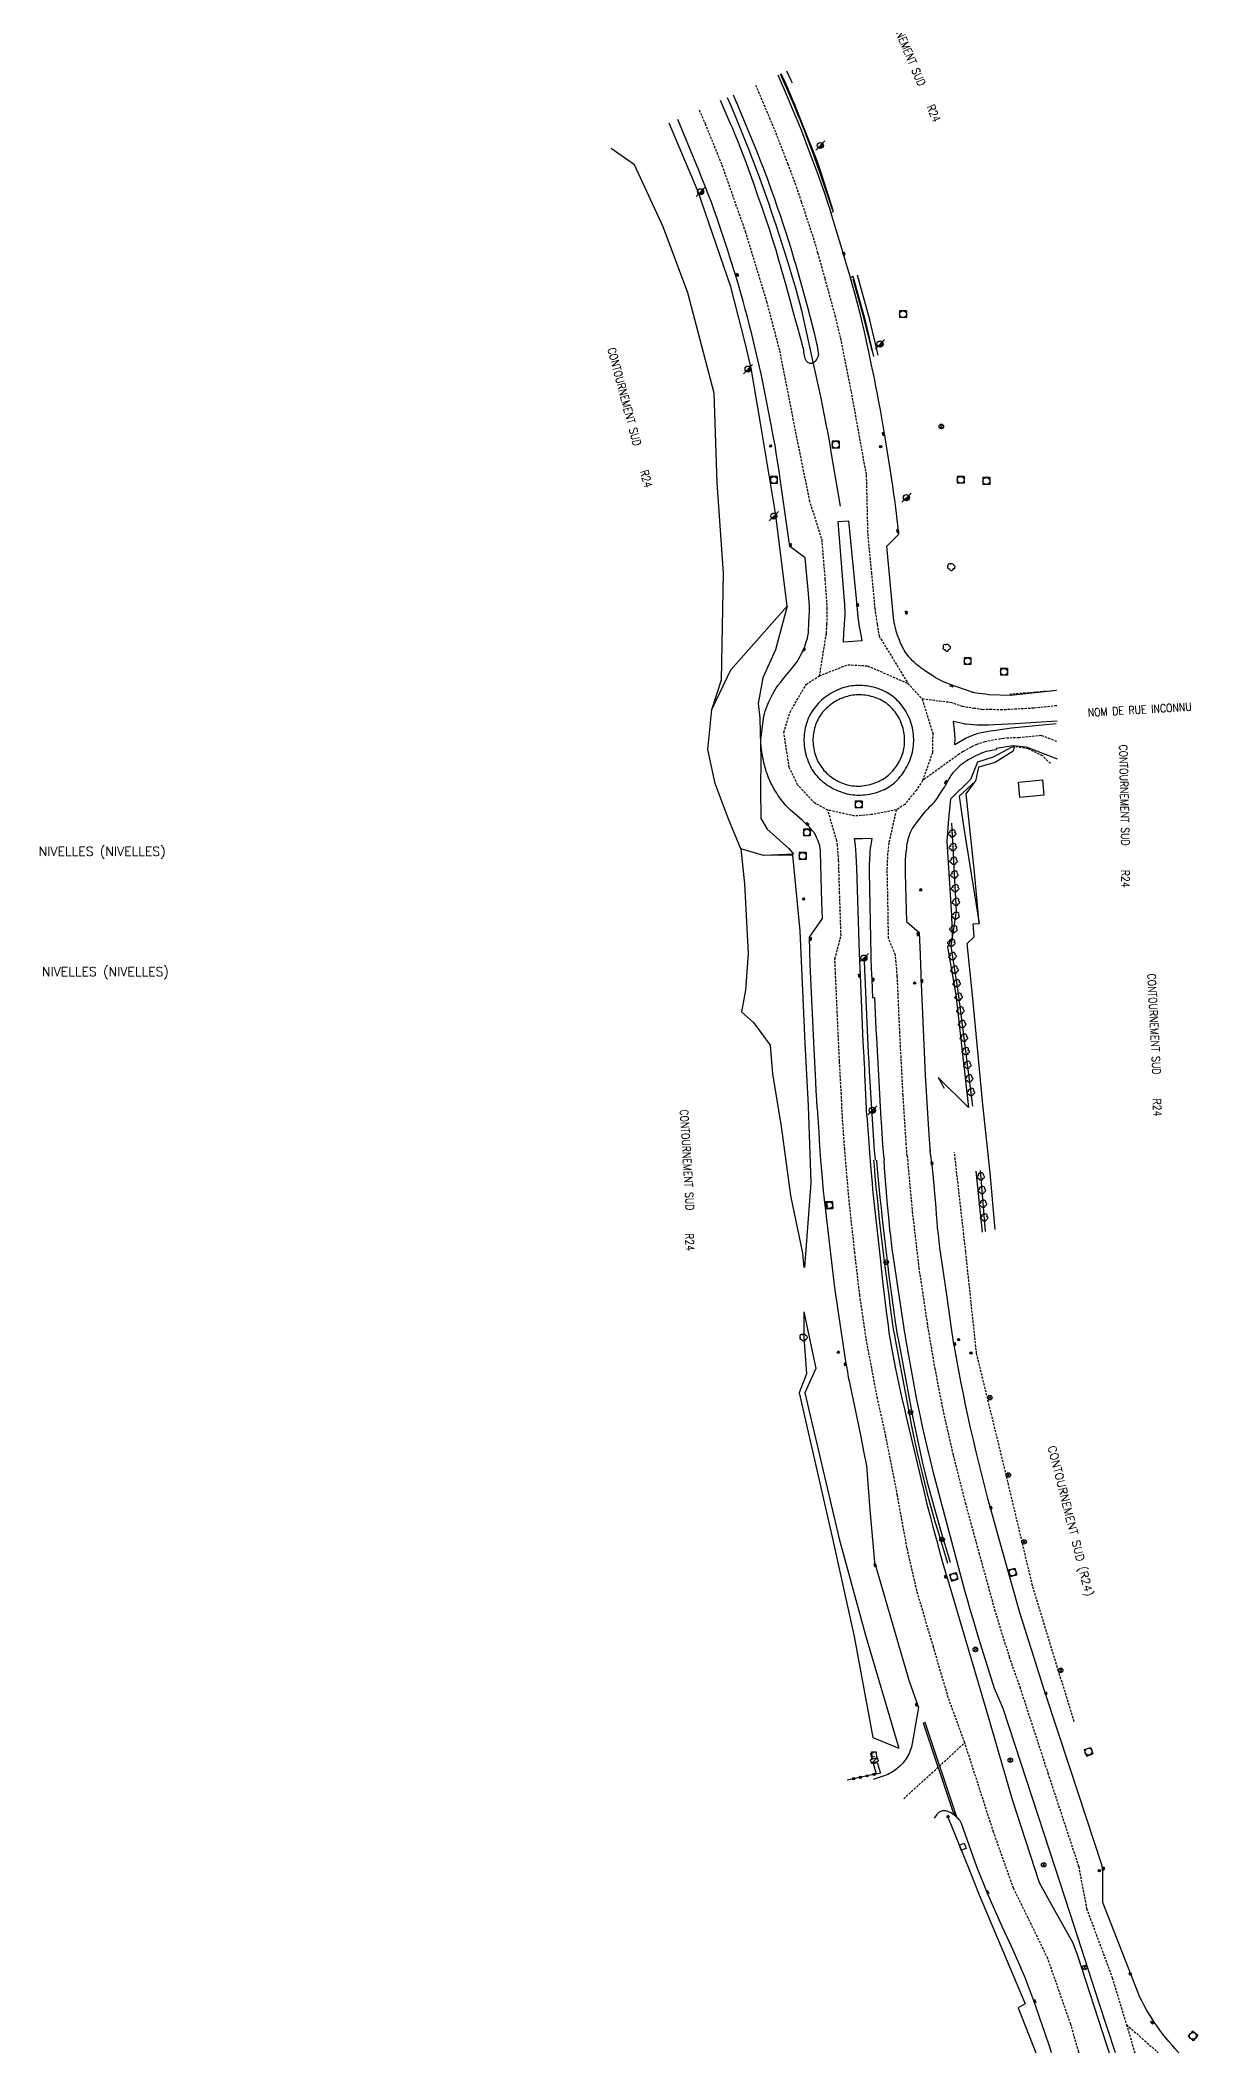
# Model space of a CAD drawing. Header units: millimetres. Extents: x 145512 to 146000, y 142000 to 142988.
# Drawn here: x 145511.9 to 145765.1, y 142000 to 142440.2 of the extents above; entities that cross this region are included whole.
import ezdxf
from ezdxf.enums import TextEntityAlignment as Align

# ---------------------------------------------------------------- set-up
doc = ezdxf.new("R2010")
doc.units = ezdxf.units.MM
doc.linetypes.add('DASHED', pattern=[0.75, 0.5, -0.25])
doc.layers.get('0').update_dxf_attribs({"linetype": 'CONTINUOUS'})
for name, color, linetype in [('w0001', 6, 'DASHED'), ('w0003', 5, 'CONTINUOUS'), ('w0006', 2, 'CONTINUOUS'), ('w0008', 7, 'CONTINUOUS'), ('W0010', 4, 'CONTINUOUS'), ('w0011', 4, 'CONTINUOUS'), ('w0012', 4, 'CONTINUOUS'), ('w0014', 7, 'CONTINUOUS'), ('w0103', 1, 'CONTINUOUS'), ('w0112', 1, 'DASHED'), ('w0210', 2, 'CONTINUOUS'), ('w0211', 2, 'CONTINUOUS'), ('w0212', 2, 'CONTINUOUS'), ('w0213', 2, 'CONTINUOUS'), ('w0300', 7, 'CONTINUOUS'), ('w0302', 3, 'CONTINUOUS'), ('w0312', 3, 'CONTINUOUS'), ('w0322', 7, 'CONTINUOUS'), ('w0400', 7, 'CONTINUOUS'), ('w0420', 7, 'CONTINUOUS'), ('W0421', 7, 'CONTINUOUS'), ('w0430', 7, 'CONTINUOUS'), ('w0431', 7, 'CONTINUOUS'), ('W0433', 7, 'CONTINUOUS'), ('w0469', 7, 'CONTINUOUS'), ('w0470', 7, 'CONTINUOUS'), ('W0850', 7, 'CONTINUOUS'), ('w0851', 7, 'CONTINUOUS'), ('W0856', 7, 'CONTINUOUS'), ('W0980', 7, 'CONTINUOUS'), ('w0989', 7, 'CONTINUOUS'), ('w0990', 7, 'CONTINUOUS')]:
    doc.layers.add(name, color=color, linetype=linetype)
doc.styles.get("Standard").update_dxf_attribs({"font": 'romans.shx', "width": 0.85})

# ---------------------------------------------------------------- blocks, each defined once
blk = doc.blocks.new('T856')
for p, q in [((-0.125, 0), (0.125, 0)), ((0, 0.125), (0, -0.125))]:
    blk.add_line(p, q)
blk.add_ellipse((0, 0), major_axis=(-0.177, 0.177), ratio=1, start_param=3.9269908, end_param=10.2101761)
blk = doc.blocks.new('T400')
for p, q in [((-0.15, 0.3), (0.15, 0.3)), ((-0.15, -0.25), (-0.15, 0.3)), ((-0.15, 0.15), (0.15, 0.15)), ((-0.15, 0), (0.15, 0)), ((0.15, 0.3), (0.15, -0.25)), ((-0.15, -0.15), (0.15, -0.15)), ((-0.15, -0.25), (-0.15, -0.3)), ((-0.15, -0.3), (0.15, -0.3)), ((0.15, -0.3), (0.15, -0.25))]:
    blk.add_line(p, q)
blk = doc.blocks.new('T469')
at = {"color": 0, "linetype": 'Continuous', "flags": 128}
for points in [[(-0.35, 0.35), (0.35, -0.35)], [(-0.35, -0.35), (0.35, 0.35)]]:
    blk.add_lwpolyline(points, dxfattribs=at)
at = {"color": 0, "linetype": 'Continuous'}
blk.add_circle((0, 0), 0.5, dxfattribs=at)
blk = doc.blocks.new('T420')
for p, q in [((0.75, 0.75), (-0.75, 0.75)), ((-0.75, 0.75), (-0.75, -0.75)), ((0.75, 0.75), (0.75, -0.75)), ((0.75, -0.75), (-0.75, -0.75))]:
    blk.add_line(p, q)
blk.add_ellipse((0, 0), major_axis=(-0.53, 0.53), ratio=1, start_param=3.926991, end_param=10.210176)
blk = doc.blocks.new('T300')
for p, q in [((-0.8, 0.51), (-0.86, 0.34)), ((-0.86, 0.34), (-0.86, 0.17)), ((-0.86, 0.17), (-0.74, 0.06)), ((-0.69, 0.63), (-0.8, 0.51)), ((-0.8, -0.06), (-0.74, 0.06)), ((-0.74, 0.06), (-0.69, 0.11)), ((-0.57, 0.69), (-0.69, 0.63)), ((-0.46, 0.69), (-0.57, 0.69)), ((-0.29, 0.63), (-0.46, 0.69)), ((-0.29, 0.63), (-0.17, 0.74)), ((-0.23, 0.57), (-0.29, 0.63)), ((-0.17, 0.74), (-0.06, 0.8)), ((-0.06, 0.8), (0.06, 0.8)), ((0.06, 0.8), (0.23, 0.74)), ((0.23, 0.74), (0.34, 0.63)), ((0.34, 0.63), (0.4, 0.51)), ((0.46, 0.46), (0.34, 0.46)), ((0.4, 0.51), (0.4, 0.46)), ((0.57, 0.4), (0.46, 0.46)), ((0.57, 0.4), (0.69, 0.29)), ((0.69, 0.29), (0.74, 0.17)), ((0.74, 0.06), (0.69, -0.17)), ((0.74, 0.17), (0.74, 0.06)), ((-0.8, -0.17), (-0.8, -0.06)), ((-0.8, -0.23), (-0.8, -0.17)), ((-0.74, -0.34), (-0.8, -0.23)), ((-0.69, -0.4), (-0.74, -0.34)), ((-0.51, -0.46), (-0.69, -0.4)), ((-0.4, -0.46), (-0.51, -0.46)), ((-0.4, -0.46), (-0.34, -0.46)), ((-0.34, -0.46), (-0.34, -0.4)), ((-0.34, -0.51), (-0.34, -0.46)), ((-0.29, -0.63), (-0.34, -0.51)), ((-0.17, -0.74), (-0.29, -0.63)), ((-0.06, -0.8), (-0.17, -0.74)), ((0.06, -0.8), (-0.06, -0.8)), ((0.17, -0.74), (0.06, -0.8)), ((0.23, -0.69), (0.17, -0.74)), ((0.29, -0.46), (0.23, -0.46)), ((0.29, -0.63), (0.23, -0.69)), ((0.46, -0.4), (0.29, -0.46)), ((0.34, -0.51), (0.29, -0.63)), ((0.34, -0.51), (0.34, -0.46)), ((0.57, -0.34), (0.46, -0.4)), ((0.63, -0.29), (0.57, -0.34)), ((0.69, -0.17), (0.63, -0.29))]:
    blk.add_line(p, q)
blk = doc.blocks.new('t430')
at = {"flags": 128}
for points in [[(0.8, 0.8), (-0.8, 0.8)], [(-0.8, 0.8), (-0.8, 0)], [(0.8, 0.8), (-0.8, 0)], [(-0.8, 0), (0.8, 0)], [(-0.4, 2.1), (0.4, 2.1)], [(-0.4, 2.1), (-0.4, 1.3)], [(-0.4, 1.7), (0, 1.7)], [(-0.4, 1.3), (0.4, 1.3)], [(0.8, 0), (0.8, 0.8)]]:
    blk.add_lwpolyline(points, dxfattribs=at)
blk = doc.blocks.new('T851')
for p, q in [((-0.25, -0.15), (0, 0.32)), ((0, 0.32), (0.25, -0.15)), ((-0.25, -0.15), (0.25, -0.15))]:
    blk.add_line(p, q)
for major_axis in [(-0.106, 0.106), (-0.0354, 0.0354), (-0.0236, 0.0236)]:
    blk.add_ellipse((0, 0), major_axis=major_axis, ratio=1, start_param=3.926991, end_param=10.210176)
blk = doc.blocks.new('T850')
for p, q in [((-0.25, -0.15), (0, 0.32)), ((0, 0.32), (0.25, -0.15)), ((-0.25, -0.15), (0.25, -0.15))]:
    blk.add_line(p, q)
for major_axis in [(-0.106, 0.106), (-0.0354, 0.0354), (-0.0236, 0.0236)]:
    blk.add_ellipse((0, 0), major_axis=major_axis, ratio=1, start_param=3.926991, end_param=10.210176)
blk = doc.blocks.new('t322o')
at = {"color": 0, "linetype": 'Continuous'}
for radius in [0.25, 0.15]:
    blk.add_circle((0, 0), radius, dxfattribs=at)
blk = doc.blocks.new('T470')
for p, q in [((-1.000002, -1.000002), (1.000002, 1.000002)), ((0, 0), (0.666668, 0)), ((0, 0), (0, -0.666668)), ((0.166667, 0.166667), (0.500001, 0.166667)), ((0.166667, 0.166667), (0.166667, -0.666668)), ((0.333334, 0.333334), (0.500001, 0.333334)), ((0.333334, 0.333334), (0.333334, -0.500001)), ((0.500001, 0.333334), (0.500001, -0.333334)), ((-0.333334, -0.333334), (0.500001, -0.333334)), ((-0.333334, -0.333334), (-0.333334, -0.500001)), ((-0.333334, -0.500001), (0.333334, -0.500001)), ((-0.166667, -0.166667), (0.666668, -0.166667)), ((-0.166667, -0.166667), (-0.166667, -0.666668))]:
    blk.add_line(p, q)
blk.add_ellipse((0, 0), major_axis=(0.471405, 0.471405), ratio=1, start_param=5.4977871438, end_param=11.780972451)
blk = doc.blocks.new('t302o')
for p, q in [((-0.8, 0.51), (-0.86, 0.34)), ((-0.86, 0.34), (-0.86, 0.17)), ((-0.86, 0.17), (-0.74, 0.06)), ((-0.69, 0.63), (-0.8, 0.51)), ((-0.8, -0.06), (-0.74, 0.06)), ((-0.74, 0.06), (-0.69, 0.11)), ((-0.57, 0.69), (-0.69, 0.63)), ((-0.46, 0.69), (-0.57, 0.69)), ((-0.29, 0.63), (-0.46, 0.69)), ((-0.29, 0.63), (-0.17, 0.74)), ((-0.23, 0.57), (-0.29, 0.63)), ((-0.17, 0.74), (-0.06, 0.8)), ((-0.06, 0.8), (0.06, 0.8)), ((0.06, 0.8), (0.23, 0.74)), ((0.23, 0.74), (0.34, 0.63)), ((0.34, 0.63), (0.4, 0.51)), ((0.46, 0.46), (0.34, 0.46)), ((0.4, 0.51), (0.4, 0.46)), ((0.57, 0.4), (0.46, 0.46)), ((0.57, 0.4), (0.69, 0.29)), ((0.69, 0.29), (0.74, 0.17)), ((0.74, 0.06), (0.69, -0.17)), ((0.74, 0.17), (0.74, 0.06)), ((-0.8, -0.17), (-0.8, -0.06)), ((-0.8, -0.23), (-0.8, -0.17)), ((-0.74, -0.34), (-0.8, -0.23)), ((-0.69, -0.4), (-0.74, -0.34)), ((-0.51, -0.46), (-0.69, -0.4)), ((-0.4, -0.46), (-0.51, -0.46)), ((-0.4, -0.46), (-0.34, -0.46)), ((-0.34, -0.46), (-0.34, -0.4)), ((-0.34, -0.51), (-0.34, -0.46)), ((-0.29, -0.63), (-0.34, -0.51)), ((-0.17, -0.74), (-0.29, -0.63)), ((-0.06, -0.8), (-0.17, -0.74)), ((0.06, -0.8), (-0.06, -0.8)), ((0.17, -0.74), (0.06, -0.8)), ((0.23, -0.69), (0.17, -0.74)), ((0.29, -0.46), (0.23, -0.46)), ((0.29, -0.63), (0.23, -0.69)), ((0.46, -0.4), (0.29, -0.46)), ((0.34, -0.51), (0.29, -0.63)), ((0.34, -0.51), (0.34, -0.46)), ((0.57, -0.34), (0.46, -0.4)), ((0.63, -0.29), (0.57, -0.34)), ((0.69, -0.17), (0.63, -0.29))]:
    blk.add_line(p, q)

msp = doc.modelspace()

# ---------------------------------------------------------------- linework, layer by layer
at = {"layer": 'w0001'}
for points in [[(145668.36, 142430.43), (145669.91, 142426.83), (145672.51, 142420.64), (145675.37, 142413.25), (145676.99, 142408.96), (145678.35, 142404.95), (145680.72, 142397.78), (145681.95, 142393.7), (145683.49, 142388.15), (145685.72, 142380.04), (145686.93, 142375.03), (145689.25, 142363.42), (145692.57, 142345.06), (145692.89, 142332.32), (145693.7, 142323.79), (145694.45, 142315.99), (145694.94, 142312.5), (145695.39, 142309.89), (145701.71, 142299.54)], [(145656, 142424.98), (145657.32, 142421.98), (145661, 142412.91), (145666.09, 142398.45), (145670.75, 142383.09), (145673.62, 142372.32), (145676.51, 142357.44), (145680.1, 142339.64), (145682.83, 142331.01), (145683.54, 142322.32), (145683.98, 142316.01), (145683.91, 142312.51), (145683.78, 142310.43), (145682.3, 142301.19)], [(145734.25, 142294.65), (145729.23, 142294.12), (145722.36, 142293.73), (145719.97, 142293.81), (145718.08, 142293.79), (145716.26, 142294.07), (145713.69, 142294.46), (145711.29, 142295.3), (145704.79, 142296.14)], [(145734.27, 142286.82), (145730.9, 142288.14), (145726, 142287.66), (145722.65, 142287.52), (145718.55, 142286.79), (145716.72, 142286.17), (145715.52, 142285.61), (145713.76, 142284.62), (145712.9, 142284.09), (145704.91, 142278.3)], [(145687.3, 142205.74), (145687.13, 142209.59), (145686.73, 142216.84), (145686.24, 142227.51), (145685.85, 142236.02), (145685.72, 142239.31), (145687.07, 142244.33), (145686.76, 142253.59), (145686.53, 142260.86), (145686.29, 142264.12), (145686.11, 142265.13), (145684.18, 142271.83)], [(145701.53, 142196.18), (145701.34, 142198.64), (145700.64, 142209.41), (145699.93, 142223.03), (145699.37, 142235.48), (145698.95, 142240.13), (145697.45, 142243.78), (145697.3, 142252.85), (145697.18, 142258.1), (145697.2, 142259.62), (145697.35, 142262.65), (145697.62, 142264.82), (145699.2, 142271.89)], [(145739.06, 142000), (145739.07, 142000.16), (145737.3, 142006.25), (145732.3, 142020.59), (145727.99, 142029.47), (145724.8, 142035.97), (145720.43, 142048.26), (145714.13, 142067.8), (145710.53, 142077.65), (145707.26, 142088.76), (145703.66, 142101.05), (145701.49, 142110.47), (145699.4, 142121.92), (145696.89, 142134.83), (145695.04, 142143.07), (145692.53, 142156.34), (145691.16, 142165.71), (145690.09, 142174.91), (145688.85, 142186.18), (145687.86, 142197.57), (145687.3, 142205.74)], [(145701.53, 142196.18), (145702.63, 142184.03), (145704.08, 142171.72), (145705.87, 142159.66), (145707.55, 142149.76), (145709.3, 142140.78), (145711.59, 142130.72), (145714.22, 142120.37), (145717.23, 142109.34), (145720.65, 142096.98), (145723.84, 142086.62), (145726.16, 142080.03), (145732.31, 142061.18), (145739.05, 142040.73), (145740.78, 142031.54), (145746.4, 142016.41), (145749.49, 142006.16), (145751.34, 142000)], [(145700.77, 142055.56), (145714.13, 142067.8)], [(145749.49, 142006.16), (145756.47, 142000)], [(145739.15, 142000), (145739.07, 142000.16)]]:
    msp.add_lwpolyline(points, dxfattribs=at)
msp.add_lwpolyline([(145699.2, 142271.89), (145693.76, 142270.83), (145690.05, 142270.52), (145684.18, 142271.83), (145681.34, 142273.31), (145677.57, 142277.36), (145675.74, 142281.15), (145674.55, 142288.83), (145675.92, 142293.26), (145679.44, 142299.32), (145682.3, 142301.19), (145688.55, 142303.62), (145692.85, 142303.37), (145701.71, 142299.54), (145704.79, 142296.14), (145707.12, 142288.67), (145707.05, 142284.37), (145704.91, 142278.3), (145703.54, 142276.18), (145701, 142273.08)], close=True, dxfattribs=at)
at = {"layer": 'w0003'}
for points in [[(145705.5, 142072.22), (145705.11, 142072.1)], [(145711.78, 142052.02), (145705.11, 142072.1)], [(145712.38, 142051.52), (145705.5, 142072.22)]]:
    msp.add_lwpolyline(points, dxfattribs=at)
at = {"layer": 'w0006'}
msp.add_lwpolyline([(145720.81, 142180.07), (145719.67, 142192.46), (145718.1, 142207.39), (145715.86, 142230.6), (145714.69, 142242.62), (145716.22, 142244.1), (145715.97, 142246.93), (145717.29, 142247.03), (145716.27, 142258.21), (145714.45, 142275.37), (145716.5, 142278.12)], dxfattribs=at)
at = {"layer": 'w0008'}
for points in [[(145734.19, 142297.97), (145724.16, 142296.91), (145719.38, 142297.07), (145718.69, 142297.15), (145717.91, 142297.25), (145717.13, 142297.36), (145716.35, 142297.48), (145716.14, 142297.52), (145715.93, 142297.57), (145715.73, 142297.64), (145710.92, 142299.31), (145710.44, 142299.49), (145709.96, 142299.68), (145709.49, 142299.88), (145709.02, 142300.1), (145708.59, 142300.32), (145708.16, 142300.55), (145707.74, 142300.79), (145707.33, 142301.05), (145706.54, 142301.57), (145705.76, 142302.1), (145704.98, 142302.63), (145704.62, 142302.88), (145704.28, 142303.14), (145703.94, 142303.41), (145703.52, 142303.76), (145703.11, 142304.12), (145702.72, 142304.5), (145702.34, 142304.89), (145701.98, 142305.3), (145701.68, 142305.66), (145701.39, 142306.03), (145701.12, 142306.42), (145700.87, 142306.82), (145700.64, 142307.22), (145700.44, 142307.59), (145700.27, 142307.97), (145700.1, 142308.36), (145699.77, 142309.22), (145699.45, 142310.08), (145699.15, 142310.96), (145699.02, 142311.38), (145698.9, 142311.81), (145698.81, 142312.24), (145698.71, 142312.8), (145698.63, 142313.36), (145698.56, 142313.93), (145697.05, 142329.52), (145699.67, 142332.21), (145699.09, 142337.33), (145698.95, 142338.52), (145698.8, 142339.72), (145698.63, 142340.91), (145698.37, 142342.76), (145698.09, 142344.6), (145697.8, 142346.45), (145696.47, 142354.67), (145696.42, 142355), (145696.04, 142357.21), (145695.66, 142359.41), (145695.35, 142361.11), (145695.04, 142362.82), (145694.71, 142364.53), (145694.37, 142366.25), (145693.76, 142369.14), (145693.15, 142372.04), (145692.78, 142373.73), (145692.41, 142375.41), (145692.09, 142376.82), (145691.76, 142378.23), (145691.36, 142379.89), (145690.95, 142381.55), (145690.52, 142383.21), (145690.06, 142384.92), (145689.59, 142386.63), (145689.1, 142388.34), (145688.25, 142391.2), (145687.29, 142394.45), (145685.95, 142398.95), (145684.84, 142402.61), (145684.58, 142403.43), (145684.32, 142404.25), (145684.04, 142405.07), (145683.41, 142406.92), (145682.76, 142408.77), (145682.11, 142410.62), (145681.34, 142412.76), (145680.56, 142414.89), (145679.76, 142417.01), (145678.94, 142419.14), (145678.33, 142420.71), (145677.69, 142422.28), (145677.05, 142423.84), (145676.39, 142425.39), (145675.33, 142427.86), (145673.28, 142432.6)], [(145663.44, 142428.26), (145664.14, 142426.7), (145664.32, 142426.29), (145664.5, 142425.87), (145668.42, 142416.39), (145668.63, 142415.89), (145669.32, 142414.11), (145670, 142412.32), (145670.94, 142409.81), (145671.86, 142407.29), (145672.5, 142405.52), (145673.12, 142403.74), (145673.73, 142401.96), (145674.33, 142400.17), (145674.92, 142398.37), (145675.49, 142396.57), (145676.06, 142394.76), (145676.6, 142392.95), (145676.84, 142392.15), (145677.07, 142391.34), (145678.38, 142386.6), (145679.69, 142381.86), (145680.22, 142379.88), (145680.74, 142377.89), (145681.24, 142375.9), (145681.73, 142373.91), (145681.84, 142373.4), (145681.94, 142372.88), (145682.02, 142372.36), (145682.09, 142371.84), (145682.1, 142371.68), (145682.1, 142371.52), (145682.08, 142371.36), (145682.05, 142371.2), (145682, 142371.04), (145681.93, 142370.84), (145681.84, 142370.65), (145681.74, 142370.47), (145681.63, 142370.29), (145681.51, 142370.12), (145681.39, 142369.98), (145681.26, 142369.86), (145681.12, 142369.75), (145680.97, 142369.65), (145680.84, 142369.6), (145680.72, 142369.56), (145680.59, 142369.53), (145680.45, 142369.53), (145680.32, 142369.54), (145680.19, 142369.57), (145680.06, 142369.61), (145679.94, 142369.66), (145679.83, 142369.73), (145679.72, 142369.81), (145679.61, 142369.92), (145679.51, 142370.04), (145679.43, 142370.16), (145679.35, 142370.29), (145679.29, 142370.43), (145679.24, 142370.58), (145679.15, 142370.93), (145679.06, 142371.29), (145679, 142371.65), (145678.94, 142372.02), (145678.89, 142372.4), (145678.82, 142372.79), (145678.73, 142373.17), (145678.64, 142373.54), (145677.61, 142377.28), (145677.06, 142379.26), (145674.96, 142386.86), (145673.49, 142392.12), (145673.17, 142393.21), (145672.85, 142394.31), (145672.51, 142395.4), (145672.16, 142396.48), (145671.38, 142398.87), (145670.58, 142401.25), (145669.78, 142403.62), (145668.96, 142406), (145668.1, 142408.44), (145667.23, 142410.87), (145666.35, 142413.3), (145665.44, 142415.73), (145664.93, 142417.06), (145664.4, 142418.39), (145663.86, 142419.72), (145663.31, 142421.03), (145662.91, 142421.95), (145660.67, 142427.04)], [(145681.87, 142206.61), (145681.76, 142208.48), (145681.64, 142210.44), (145681.52, 142212.4), (145681.37, 142215.28), (145681.23, 142218.16), (145681.09, 142221.04), (145680.33, 142238.06), (145680.19, 142244.05), (145683.02, 142248.11), (145682.86, 142251.6), (145682.56, 142262.66), (145682.54, 142263.05), (145682.5, 142263.45), (145682.45, 142263.85), (145682.39, 142264.13), (145682.31, 142264.4), (145682.21, 142264.68), (145681.97, 142265.26), (145681.72, 142265.84), (145681.46, 142266.41), (145681.37, 142266.59), (145681.27, 142266.75), (145681.16, 142266.91), (145680.83, 142267.32), (145680.49, 142267.73), (145680.25, 142267.99), (145680, 142268.25), (145679.45, 142268.77), (145678.6, 142269.58), (145678.03, 142270.09), (145677.46, 142270.58), (145676.88, 142271.07), (145676.43, 142271.44), (145675.99, 142271.82), (145675.57, 142272.22), (145675.29, 142272.51), (145675.01, 142272.81), (145674.74, 142273.12), (145674.33, 142273.65), (145673.92, 142274.18), (145673.53, 142274.72), (145673.26, 142275.11), (145673, 142275.5), (145672.73, 142275.93), (145672.46, 142276.36), (145672.2, 142276.82), (145671.96, 142277.28), (145671.73, 142277.75), (145671.43, 142278.44), (145671.14, 142279.13), (145670.87, 142279.83), (145670.72, 142280.28), (145670.58, 142280.72), (145670.44, 142281.17), (145670.32, 142281.62), (145670.19, 142282.17), (145670.07, 142282.72), (145669.96, 142283.27), (145669.86, 142283.83), (145669.75, 142284.5), (145669.66, 142285.17), (145669.59, 142285.85), (145669.53, 142286.52), (145669.51, 142286.83), (145669.51, 142287.14), (145669.53, 142287.44), (145669.56, 142287.75), (145669.79, 142289.52), (145670.08, 142291.71), (145670.09, 142291.83), (145670.1, 142291.92), (145670.16, 142292.26), (145670.23, 142292.59), (145670.31, 142292.92), (145670.41, 142293.24), (145670.61, 142293.82), (145670.82, 142294.4), (145671.05, 142294.97), (145671.3, 142295.53), (145671.56, 142296.1), (145671.84, 142296.66), (145672.12, 142297.22), (145672.43, 142297.77), (145672.62, 142298.1), (145672.83, 142298.42), (145673.04, 142298.74), (145673.27, 142299.05), (145673.82, 142299.75), (145674.5, 142300.61), (145675.21, 142301.49), (145675.92, 142302.36), (145676.53, 142303.09), (145677.12, 142303.84), (145677.33, 142304.11), (145677.52, 142304.4), (145677.69, 142304.69), (145678.04, 142305.32), (145678.37, 142305.96), (145678.68, 142306.6), (145678.9, 142307.09), (145679.11, 142307.59), (145679.3, 142308.09), (145679.47, 142308.6), (145679.59, 142309.01), (145679.7, 142309.42), (145679.79, 142309.85), (145679.86, 142310.27), (145679.91, 142310.62), (145679.93, 142310.97), (145680.03, 142312.69), (145680.12, 142314.42), (145680.14, 142315.05), (145680.14, 142315.67), (145680.13, 142316.3), (145680.08, 142317.28), (145680.02, 142318.25), (145679.94, 142319.23), (145679.24, 142327.04), (145675.86, 142329.45), (145673.78, 142344.3), (145673.53, 142346.02), (145673.26, 142347.74), (145672.98, 142349.45), (145672.62, 142351.56), (145672.24, 142353.66), (145671.84, 142355.75), (145670.04, 142365.04), (145669.96, 142365.46), (145669.57, 142367.27), (145669.17, 142369.08), (145668.59, 142371.57), (145668, 142374.07), (145667.54, 142375.94), (145667.07, 142377.81), (145666.58, 142379.68), (145666.12, 142381.42), (145665.64, 142383.16), (145665.15, 142384.89), (145664.53, 142387.01), (145663.89, 142389.13), (145663.05, 142391.81), (145662.2, 142394.48), (145661.5, 142396.65), (145660.78, 142398.81), (145660.05, 142400.98), (145659.61, 142402.25), (145659.15, 142403.52), (145658.69, 142404.78), (145658.09, 142406.37), (145657.47, 142407.97), (145656.64, 142410.09), (145655.79, 142412.2), (145655.55, 142412.8), (145651.33, 142422.92)], [(145734.14, 142290.7), (145724.34, 142289.74), (145720.43, 142289.18), (145719.68, 142289.06), (145718.92, 142288.94), (145718.17, 142288.8), (145717.42, 142288.65), (145717.09, 142288.57), (145716.76, 142288.48), (145716.44, 142288.39), (145716.12, 142288.27), (145715.66, 142288.1), (145715.21, 142287.91), (145714.77, 142287.71), (145714.41, 142287.54), (145714.06, 142287.35), (145713.71, 142287.15), (145711.99, 142286.1), (145712.04, 142287.4), (145711.92, 142289.36), (145711.65, 142291.29), (145713.61, 142290.82), (145713.89, 142290.76), (145714.18, 142290.71), (145714.46, 142290.68), (145715.24, 142290.61), (145716.01, 142290.55), (145716.79, 142290.51), (145717.43, 142290.49), (145718.08, 142290.48), (145719.32, 142290.5), (145720.55, 142290.54), (145725.17, 142290.73), (145734.31, 142291.33)], [(145734.4, 142282.93), (145727.66, 142285.58), (145724.69, 142285.85), (145720.97, 142285.3), (145721.07, 142285.14), (145720.98, 142285), (145720.03, 142284.86), (145719.66, 142284.8), (145719.29, 142284.73), (145718.92, 142284.64), (145718.56, 142284.54), (145718.24, 142284.44), (145717.93, 142284.33), (145717.63, 142284.2), (145717.33, 142284.07), (145716.71, 142283.76), (145716.1, 142283.45), (145715.49, 142283.13), (145714.89, 142282.8), (145714.61, 142282.63), (145714.34, 142282.46), (145714.07, 142282.28), (145713.82, 142282.09), (145713.43, 142281.79), (145713.06, 142281.47), (145712.7, 142281.15), (145712.35, 142280.81), (145712, 142280.47), (145711.76, 142280.21), (145711.54, 142279.94), (145711.32, 142279.66), (145711.11, 142279.38), (145710.92, 142279.08), (145710.65, 142278.64), (145710.39, 142278.2), (145710.14, 142277.75), (145709.91, 142277.34), (145709.67, 142276.94), (145709.42, 142276.53), (145708.85, 142275.64), (145708.27, 142274.75), (145708, 142274.35), (145707.72, 142273.96), (145707.51, 142273.69), (145707.29, 142273.42), (145707.06, 142273.17), (145706.83, 142272.92), (145706.37, 142272.45), (145705.92, 142271.98), (145705.48, 142271.49), (145705.05, 142271), (145704.52, 142270.36), (145704, 142269.71), (145703.5, 142269.04), (145703.2, 142268.63), (145702.91, 142268.2), (145702.64, 142267.77), (145702.48, 142267.48), (145702.33, 142267.19), (145702.19, 142266.89), (145702.07, 142266.58), (145701.96, 142266.27), (145701.82, 142265.82), (145701.7, 142265.36), (145701.59, 142264.91), (145701.49, 142264.45), (145701.41, 142263.98), (145701.35, 142263.51), (145701.29, 142263.03), (145701.18, 142261.98), (145701.08, 142260.93), (145701.07, 142260.79), (145701.07, 142260.65), (145701.09, 142259.29), (145701.12, 142257.92), (145701.35, 142247.43), (145704.18, 142245.03), (145704.34, 142240.13), (145704.62, 142233.82), (145705.5, 142213.81), (145706.08, 142204.3), (145706.22, 142202.03), (145706.37, 142199.77), (145706.59, 142197.14), (145706.53, 142197.49)], [(145692.72, 142204.87), (145692.37, 142212.65), (145692.3, 142213.91), (145692.24, 142215.18), (145692.18, 142216.45), (145692.15, 142217.24), (145692.1, 142218.03), (145692.05, 142218.82), (145691.88, 142221.2), (145691.38, 142233.98), (145691.11, 142240.56), (145690.49, 142259.06), (145690.4, 142262.03), (145690.23, 142264.08), (145690.01, 142265.59), (145691.75, 142265.63), (145693.83, 142265.66), (145693.63, 142264.65), (145693.56, 142264.26), (145693.5, 142263.87), (145693.46, 142263.48), (145693.39, 142262.76), (145693.33, 142262.04), (145693.28, 142261.32), (145693.26, 142260.69), (145693.24, 142260.05), (145693.24, 142259.16), (145693.24, 142258.27), (145693.56, 142240.13), (145693.57, 142239.82), (145693.58, 142239.5), (145693.69, 142237.15), (145693.8, 142234.8), (145693.96, 142230.78), (145694.4, 142230.83), (145694.62, 142225.64), (145694.7, 142223.81), (145694.79, 142221.98), (145694.94, 142219.27), (145695.09, 142216.56), (145695.78, 142204.22), (145695.82, 142203.6), (145695.98, 142201.15), (145696.16, 142198.71), (145696.36, 142196.27), (145696.48, 142195.22)], [(145681.87, 142206.61), (145681.99, 142204.45), (145682.18, 142201.39), (145682.38, 142198.32), (145682.6, 142195.26), (145682.83, 142192.2), (145682.99, 142190.36), (145683.16, 142188.51), (145683.35, 142186.67), (145683.56, 142184.84), (145685.46, 142168.57), (145685.6, 142167.43), (145685.75, 142166.38), (145688.06, 142151.22), (145688.24, 142150.08), (145688.44, 142148.94), (145688.65, 142147.81), (145688.88, 142146.67), (145689.12, 142145.55), (145689.72, 142142.76), (145690.31, 142139.97), (145690.89, 142137.18), (145691.45, 142134.38), (145691.99, 142131.58), (145692.62, 142128.35), (145693.38, 142118.73), (145694.35, 142107.29), (145694.73, 142106.1), (145698.37, 142093.52), (145701.93, 142081.52)], [(145692.72, 142204.87), (145693.07, 142200.04), (145693.39, 142195.85), (145693.72, 142191.67), (145693.84, 142190.26), (145693.98, 142188.85), (145695.45, 142175.14), (145695.68, 142173.12), (145696.09, 142169.46), (145696.51, 142165.81), (145696.94, 142162.16), (145697.13, 142160.6), (145697.34, 142159.05), (145697.55, 142157.49), (145697.73, 142156.28), (145697.93, 142155.08), (145698.14, 142153.88), (145698.38, 142152.68), (145699.01, 142149.62), (145699.66, 142146.56), (145700.32, 142143.51), (145701.01, 142140.46), (145701.26, 142139.36), (145704.51, 142125.59), (145705.14, 142122.95), (145705.79, 142120.31), (145706.46, 142117.68), (145707.15, 142115.05), (145707.92, 142112.19), (145708.71, 142109.35), (145709.51, 142106.5), (145710.33, 142103.67), (145714.84, 142088.33), (145719.14, 142073.78), (145724.52, 142055.39), (145730.43, 142037.27), (145733.75, 142031.18), (145737.77, 142024.06), (145738.78, 142021.24), (145745.16, 142001.7), (145745.72, 142000)], [(145761, 142000), (145760.92, 142000.08), (145760.19, 142000.84), (145759.47, 142001.63), (145758.78, 142002.43), (145758.1, 142003.24), (145757.44, 142004.08), (145756.81, 142004.93), (145756.19, 142005.79), (145755.59, 142006.67), (145755.02, 142007.56), (145754.46, 142008.47), (145753.92, 142009.38), (145753.41, 142010.31), (145752.92, 142011.24), (145752.45, 142012.18), (145744.34, 142032.86), (145744.34, 142039.67), (145744.22, 142040.91), (145737.16, 142062.2), (145731.59, 142079.2), (145730.39, 142082.89), (145729.21, 142086.58), (145728.04, 142090.28), (145726.88, 142093.98), (145726.26, 142096.03), (145725.64, 142098.08), (145725.05, 142100.14), (145724.47, 142102.2), (145722.15, 142110.54), (145719.84, 142118.87), (145719.56, 142119.91), (145719.28, 142120.94), (145718.59, 142123.56), (145717.92, 142126.19), (145717.27, 142128.82), (145716.63, 142131.45), (145716.01, 142134.09), (145715.41, 142136.73), (145714.82, 142139.37), (145714.31, 142141.73), (145713.82, 142144.1), (145713.35, 142146.46), (145712.89, 142148.83), (145712.45, 142151.21), (145712.03, 142153.59), (145711.62, 142155.97), (145711.46, 142156.97), (145711.3, 142157.97), (145710.1, 142166.29), (145708.9, 142174.6), (145708.7, 142176.05), (145708.52, 142177.5), (145708.35, 142178.96), (145708.2, 142180.41), (145708.07, 142181.87), (145707.95, 142183.33), (145707.85, 142184.79), (145707.73, 142186.42), (145707.6, 142188.05), (145707.46, 142189.69), (145707.3, 142191.32), (145707.12, 142192.95), (145706.92, 142194.57), (145706.71, 142196.2), (145706.59, 142197.14)], [(145747.11, 142000), (145743.49, 142011.03), (145737.23, 142030.23), (145733.89, 142040.55), (145730.25, 142051.65), (145722.52, 142075.33), (145720.62, 142079.66), (145717.87, 142088.5), (145717.01, 142091.32), (145716.16, 142094.14), (145715.32, 142096.96), (145714.77, 142098.88), (145714.23, 142100.81), (145713.7, 142102.74), (145708.59, 142121.87), (145708.16, 142123.55), (145707.39, 142126.57), (145706.64, 142129.6), (145705.91, 142132.63), (145705.4, 142134.81), (145704.9, 142137), (145704.41, 142139.19), (145703.99, 142141.19), (145703.59, 142143.19), (145703.2, 142145.2), (145702.53, 142148.85), (145701.88, 142152.51), (145701.25, 142156.17), (145701.14, 142156.81), (145701.04, 142157.45), (145699.85, 142165.23), (145698.66, 142173), (145698.46, 142174.41), (145698.26, 142175.83), (145698.09, 142177.25), (145697.92, 142178.66), (145697.77, 142180.08), (145697.51, 142182.78), (145697.26, 142185.47), (145697.03, 142188.17), (145696.81, 142190.86), (145696.6, 142193.56), (145696.48, 142195.22)], [(145701.93, 142081.52), (145704.04, 142075.49), (145702.65, 142067.68), (145702.57, 142067.27), (145702.46, 142066.87), (145702.34, 142066.47), (145702.21, 142066.08), (145702.05, 142065.69), (145701.87, 142065.32), (145701.68, 142064.95), (145701.47, 142064.59), (145701.25, 142064.24), (145701.01, 142063.9), (145700.75, 142063.57), (145700.48, 142063.26), (145700.17, 142062.93), (145699.85, 142062.62), (145699.52, 142062.33), (145699.18, 142062.05), (145698.82, 142061.79), (145698.46, 142061.54), (145698.08, 142061.31), (145697.69, 142061.09), (145697.29, 142060.89), (145696.89, 142060.71), (145696.48, 142060.55), (145696.06, 142060.4), (145694.12, 142059.78)], [(145733.11, 142000), (145732.72, 142001.19), (145731.64, 142004.4), (145730.55, 142007.6), (145729.44, 142010.8), (145729.03, 142011.97), (145728.6, 142013.13), (145728.16, 142014.3), (145727.71, 142015.45), (145727.25, 142016.6), (145726.69, 142017.94), (145726.12, 142019.27), (145725.54, 142020.59), (145724.95, 142021.91), (145724.34, 142023.22), (145722.22, 142027.76), (145719.17, 142034.68), (145716.8, 142040.67), (145713.38, 142050.18), (145713.33, 142050.32), (145713.26, 142050.46), (145713.18, 142050.59), (145713.09, 142050.72), (145712.93, 142050.93), (145712.75, 142051.14), (145712.57, 142051.33), (145712.38, 142051.52), (145712.11, 142051.76), (145711.83, 142051.98), (145711.54, 142052.19), (145711.24, 142052.39), (145710.98, 142052.53), (145710.72, 142052.66), (145710.44, 142052.77), (145710.17, 142052.87), (145710.01, 142052.91), (145709.84, 142052.94), (145709.68, 142052.95), (145709.51, 142052.95), (145709.35, 142052.93), (145709.18, 142052.9), (145709.02, 142052.85), (145708.86, 142052.79), (145708.7, 142052.71), (145708.55, 142052.62), (145708.4, 142052.51), (145708.27, 142052.4), (145708.14, 142052.27), (145708.03, 142052.14), (145707.42, 142051.35)]]:
    msp.add_lwpolyline(points, dxfattribs=at)
for points in [[(145688.72, 142335.12), (145690.34, 142318.06), (145690.72, 142314.09), (145690.73, 142314.04), (145690.87, 142312.98), (145691.04, 142311.92), (145691.22, 142310.86), (145691.43, 142309.81), (145691.63, 142308.82), (145689.62, 142308.69), (145687.57, 142308.58), (145687.71, 142310.59), (145687.82, 142312.25), (145687.92, 142313.9), (145687.93, 142314.25), (145687.94, 142314.61), (145687.93, 142315.42), (145687.91, 142316.24), (145687.88, 142316.92), (145687.84, 142317.6), (145686.42, 142334.98)], [(145687.49, 142298.55), (145687.02, 142298.39), (145686.55, 142298.21), (145686.1, 142298.01), (145685.65, 142297.8), (145685.21, 142297.57), (145684.78, 142297.32), (145684.36, 142297.06), (145683.96, 142296.78), (145683.56, 142296.49), (145683.17, 142296.18), (145682.8, 142295.85), (145682.44, 142295.52), (145682.09, 142295.17), (145681.76, 142294.8), (145681.46, 142294.44), (145681.17, 142294.07), (145680.9, 142293.69), (145680.64, 142293.3), (145680.41, 142292.89), (145680.18, 142292.48), (145679.98, 142292.06), (145679.8, 142291.63), (145679.63, 142291.19), (145679.48, 142290.75), (145679.35, 142290.28), (145679.23, 142289.81), (145679.14, 142289.33), (145679.06, 142288.85), (145679, 142288.37), (145678.97, 142287.88), (145678.95, 142287.4), (145678.95, 142286.91), (145678.98, 142286.43), (145679.02, 142285.94), (145679.08, 142285.43), (145679.17, 142284.92), (145679.27, 142284.42), (145679.39, 142283.92), (145679.54, 142283.42), (145679.7, 142282.93), (145679.88, 142282.45), (145680.07, 142281.97), (145680.29, 142281.5), (145680.49, 142281.11), (145680.71, 142280.72), (145680.94, 142280.35), (145681.2, 142279.99), (145681.46, 142279.64), (145681.75, 142279.3), (145682.04, 142278.97), (145682.36, 142278.66), (145682.68, 142278.37), (145683.04, 142278.06), (145683.41, 142277.77), (145683.79, 142277.49), (145684.18, 142277.23), (145684.58, 142276.97), (145684.98, 142276.74), (145685.4, 142276.51), (145685.8, 142276.31), (145686.21, 142276.12), (145686.63, 142275.95), (145687.06, 142275.79), (145687.48, 142275.64), (145687.92, 142275.52), (145688.36, 142275.4), (145688.79, 142275.31), (145689.22, 142275.23), (145689.66, 142275.17), (145690.09, 142275.13), (145690.53, 142275.1), (145690.97, 142275.1), (145691.41, 142275.11), (145691.85, 142275.14), (145692.35, 142275.19), (145692.85, 142275.25), (145693.34, 142275.34), (145693.84, 142275.44), (145694.32, 142275.56), (145694.81, 142275.7), (145695.29, 142275.85), (145695.76, 142276.02), (145696.16, 142276.18), (145696.56, 142276.36), (145696.95, 142276.56), (145697.32, 142276.78), (145697.69, 142277.01), (145698.05, 142277.25), (145698.4, 142277.52), (145698.73, 142277.8), (145699.05, 142278.09), (145699.36, 142278.4), (145699.7, 142278.77), (145700.03, 142279.16), (145700.35, 142279.56), (145700.65, 142279.97), (145700.93, 142280.39), (145701.2, 142280.82), (145701.45, 142281.26), (145701.69, 142281.72), (145701.91, 142282.18), (145702.11, 142282.64), (145702.28, 142283.09), (145702.43, 142283.55), (145702.57, 142284.01), (145702.68, 142284.48), (145702.78, 142284.96), (145702.85, 142285.43), (145702.91, 142285.91), (145702.95, 142286.39), (145702.97, 142286.87), (145702.97, 142287.37), (145702.95, 142287.86), (145702.9, 142288.35), (145702.84, 142288.85), (145702.76, 142289.33), (145702.67, 142289.82), (145702.55, 142290.3), (145702.41, 142290.77), (145702.25, 142291.24), (145702.08, 142291.7), (145701.89, 142292.15), (145701.68, 142292.59), (145701.45, 142293.03), (145701.21, 142293.45), (145700.95, 142293.87), (145700.67, 142294.27), (145700.38, 142294.67), (145700.07, 142295.05), (145699.75, 142295.42), (145699.44, 142295.75), (145699.11, 142296.07), (145698.77, 142296.37), (145698.42, 142296.65), (145698.06, 142296.93), (145697.68, 142297.18), (145697.29, 142297.42), (145696.9, 142297.65), (145696.49, 142297.85), (145696.08, 142298.04), (145695.61, 142298.23), (145695.13, 142298.4), (145694.65, 142298.56), (145694.16, 142298.69), (145693.67, 142298.81), (145693.17, 142298.91), (145692.67, 142298.99), (145692.17, 142299.04), (145691.66, 142299.08), (145691.19, 142299.1), (145690.72, 142299.1), (145690.25, 142299.08), (145689.78, 142299.04), (145689.32, 142298.98), (145688.85, 142298.9), (145688.39, 142298.8), (145687.94, 142298.69)]]:
    msp.add_lwpolyline(points, close=True, dxfattribs=at)
at = {"layer": 'W0010'}
for points in [[(145694.19, 142195.23), (145694.29, 142194.08), (145694.49, 142191.72), (145694.7, 142189.36), (145694.93, 142187.01), (145695.18, 142184.65), (145695.51, 142181.62), (145695.85, 142178.58), (145696.21, 142175.55), (145696.59, 142172.52), (145696.99, 142169.34), (145697.41, 142166.16), (145697.84, 142162.99), (145698.28, 142159.81), (145698.41, 142158.86), (145698.57, 142157.91), (145698.73, 142156.96), (145698.9, 142156.02), (145702.11, 142139.1), (145702.51, 142137.04), (145702.93, 142134.97), (145703.36, 142132.91), (145703.82, 142130.85), (145704.3, 142128.8), (145704.79, 142126.75), (145705.32, 142124.64), (145705.86, 142122.53), (145706.43, 142120.43), (145707.01, 142118.33), (145707.61, 142116.23), (145708.22, 142114.14), (145710.33, 142107.12)], [(145694.83, 142195.28), (145694.92, 142194.13), (145695.12, 142191.78), (145695.34, 142189.42), (145695.57, 142187.07), (145695.81, 142184.72), (145696.14, 142181.69), (145696.49, 142178.66), (145696.84, 142175.63), (145697.22, 142172.6), (145697.62, 142169.42), (145698.04, 142166.25), (145698.47, 142163.07), (145698.9, 142159.9), (145699.04, 142158.95), (145699.19, 142158.01), (145699.35, 142157.07), (145699.53, 142156.13), (145702.73, 142139.22), (145703.13, 142137.16), (145703.55, 142135.1), (145703.99, 142133.04), (145704.44, 142130.99), (145704.91, 142128.95), (145705.41, 142126.9), (145705.93, 142124.79), (145706.48, 142122.69), (145707.04, 142120.59), (145707.62, 142118.5), (145708.22, 142116.41), (145708.83, 142114.33), (145710.94, 142107.3)]]:
    msp.add_lwpolyline(points, dxfattribs=at)
at = {"layer": 'w0011'}
for points in [[(145685.22, 142403.11), (145682.62, 142410.72), (145681.91, 142412.78), (145681.18, 142414.83), (145680.43, 142416.87), (145679.66, 142418.91), (145679.01, 142420.6), (145678.33, 142422.28), (145677.64, 142423.96), (145676.93, 142425.63), (145673.81, 142432.83)], [(145693.87, 142372.35), (145691.92, 142380.1), (145689.75, 142387.95)]]:
    msp.add_lwpolyline(points, dxfattribs=at)
at = {"layer": 'w0012'}
for points in [[(145662.16, 142427.7), (145662.8, 142426.24), (145663.46, 142424.68), (145664.11, 142423.11), (145667.03, 142415.91), (145667.13, 142415.66), (145667.72, 142414.13), (145668.3, 142412.6), (145669.13, 142410.36), (145669.95, 142408.12), (145670.61, 142406.28), (145671.26, 142404.43), (145671.88, 142402.58), (145672.93, 142399.38), (145673.97, 142396.19), (145674.98, 142392.98), (145675.69, 142390.68), (145676.39, 142388.37), (145677.07, 142386.06), (145677.53, 142384.42), (145677.98, 142382.78), (145678.41, 142381.13), (145678.58, 142380.45), (145678.73, 142379.78), (145680.68, 142370.85), (145682.61, 142361.93), (145683.02, 142360.03), (145683.4, 142358.13), (145683.77, 142356.23), (145684.15, 142354.22), (145684.51, 142352.21), (145684.85, 142350.2), (145686.84, 142338.32)], [(145694.57, 142195.26), (145694.34, 142198.16), (145694.3, 142198.69), (145694.17, 142200.62), (145693.29, 142214.74), (145693.19, 142216.59), (145693.08, 142218.66), (145692.18, 142238.68)]]:
    msp.add_lwpolyline(points, dxfattribs=at)
at = {"layer": 'w0014'}
for points in [[(145685.44, 142402.77), (145682.86, 142410.76), (145682.42, 142412.08), (145681.97, 142413.38), (145681.63, 142414.33), (145681.26, 142415.28), (145680.04, 142418.38), (145677.1, 142425.76), (145676.8, 142426.51), (145676.48, 142427.27), (145676.16, 142428.01), (145674.89, 142430.9), (145674, 142432.91)], [(145676.41, 142430.81), (145676.13, 142431.44), (145675.24, 142433.46)], [(145684.84, 142402.61), (145685.44, 142402.77)], [(145689.73, 142388.58), (145689.1, 142388.34)], [(145694.25, 142371.07), (145692.39, 142378.83), (145689.73, 142388.58)], [(145695.19, 142371.3), (145693.33, 142379.07), (145690.67, 142388.84)]]:
    msp.add_lwpolyline(points, dxfattribs=at)
msp.add_lwpolyline([(145688.06, 142296.59), (145687.67, 142296.45), (145687.28, 142296.3), (145686.89, 142296.14), (145686.52, 142295.96), (145686.15, 142295.77), (145685.78, 142295.56), (145685.43, 142295.34), (145685.09, 142295.12), (145684.77, 142294.88), (145684.45, 142294.63), (145684.14, 142294.37), (145683.85, 142294.09), (145683.56, 142293.81), (145683.29, 142293.51), (145683.03, 142293.21), (145682.79, 142292.9), (145682.56, 142292.59), (145682.35, 142292.26), (145682.15, 142291.92), (145681.96, 142291.57), (145681.79, 142291.22), (145681.63, 142290.86), (145681.49, 142290.5), (145681.37, 142290.12), (145681.25, 142289.74), (145681.16, 142289.34), (145681.08, 142288.95), (145681.01, 142288.55), (145680.96, 142288.15), (145680.93, 142287.74), (145680.91, 142287.34), (145680.91, 142286.94), (145680.93, 142286.53), (145680.97, 142286.13), (145681.02, 142285.7), (145681.09, 142285.27), (145681.18, 142284.85), (145681.28, 142284.43), (145681.4, 142284.02), (145681.54, 142283.61), (145681.69, 142283.2), (145681.86, 142282.8), (145682.02, 142282.45), (145682.2, 142282.11), (145682.4, 142281.77), (145682.61, 142281.44), (145682.83, 142281.13), (145683.07, 142280.82), (145683.32, 142280.52), (145683.58, 142280.23), (145683.9, 142279.92), (145684.22, 142279.63), (145684.56, 142279.34), (145684.91, 142279.07), (145685.27, 142278.82), (145685.63, 142278.57), (145686.01, 142278.35), (145686.39, 142278.15), (145686.77, 142277.96), (145687.17, 142277.79), (145687.57, 142277.63), (145687.97, 142277.5), (145688.38, 142277.38), (145688.8, 142277.27), (145689.17, 142277.2), (145689.53, 142277.14), (145689.91, 142277.1), (145690.28, 142277.07), (145690.65, 142277.06), (145691.03, 142277.06), (145691.4, 142277.08), (145691.77, 142277.11), (145692.2, 142277.17), (145692.62, 142277.24), (145693.04, 142277.33), (145693.46, 142277.43), (145693.87, 142277.55), (145694.28, 142277.68), (145694.68, 142277.83), (145695.08, 142277.99), (145695.44, 142278.16), (145695.8, 142278.34), (145696.16, 142278.54), (145696.5, 142278.76), (145696.83, 142278.99), (145697.15, 142279.23), (145697.46, 142279.49), (145697.76, 142279.76), (145698.05, 142280.04), (145698.35, 142280.37), (145698.63, 142280.7), (145698.9, 142281.05), (145699.16, 142281.4), (145699.41, 142281.77), (145699.63, 142282.15), (145699.85, 142282.53), (145700.04, 142282.93), (145700.23, 142283.33), (145700.37, 142283.7), (145700.51, 142284.07), (145700.62, 142284.45), (145700.72, 142284.84), (145700.81, 142285.23), (145700.87, 142285.62), (145700.92, 142286.01), (145700.96, 142286.41), (145700.98, 142286.8), (145700.98, 142287.22), (145700.96, 142287.64), (145700.93, 142288.06), (145700.88, 142288.48), (145700.81, 142288.89), (145700.73, 142289.3), (145700.63, 142289.71), (145700.51, 142290.12), (145700.38, 142290.51), (145700.22, 142290.94), (145700.04, 142291.35), (145699.84, 142291.76), (145699.63, 142292.16), (145699.39, 142292.55), (145699.15, 142292.92), (145698.88, 142293.29), (145698.6, 142293.64), (145698.3, 142293.98), (145698.01, 142294.29), (145697.71, 142294.58), (145697.39, 142294.85), (145697.06, 142295.11), (145696.72, 142295.35), (145696.37, 142295.58), (145696.01, 142295.79), (145695.63, 142295.98), (145695.25, 142296.16), (145694.86, 142296.31), (145694.46, 142296.46), (145694.06, 142296.59), (145693.65, 142296.7), (145693.24, 142296.8), (145692.83, 142296.88), (145692.41, 142296.94), (145691.99, 142296.99), (145691.57, 142297.03), (145691.18, 142297.04), (145690.78, 142297.04), (145690.39, 142297.02), (145689.99, 142296.99), (145689.6, 142296.94), (145689.21, 142296.88), (145688.82, 142296.8), (145688.44, 142296.7)], close=True, dxfattribs=at)
at = {"layer": 'w0103'}
msp.add_lwpolyline([(145731.12, 142278.43), (145731.43, 142275.09), (145726.17, 142274.6), (145725.86, 142277.94)], close=True, dxfattribs=at)
at = {"layer": 'w0112'}
for points in [[(145734.13, 142297.96), (145723.98, 142297.13)], [(145732.86, 142282), (145731.18, 142283.67), (145727.99, 142285.25), (145724.96, 142285.67)], [(145738.04, 142072.41), (145734.64, 142083.5), (145728.95, 142102.18), (145723.23, 142126.25), (145716.72, 142152.95), (145714.34, 142175.22), (145711.88, 142196.96)]]:
    msp.add_lwpolyline(points, dxfattribs=at)
at = {"layer": 'w0210'}
for points in [[(145724.96, 142285.67), (145724.3, 142285.48), (145720.31, 142283.42)], [(145720.31, 142283.42), (145716.93, 142282.34), (145715.39, 142278.53), (145710.99, 142274.23), (145710.59, 142269.89), (145710.23, 142264.98), (145711.22, 142248.8), (145711.34, 142243.85), (145710.33, 142241.93), (145712.17, 142231.39), (145714.95, 142206.79), (145708.28, 142213.31)], [(145665.15, 142263.36), (145665.91, 142255.71), (145666.75, 142240.46), (145666.17, 142232.47), (145665.29, 142227.67), (145667.93, 142225.35), (145671.56, 142220.43), (145672.09, 142214.12), (145673.95, 142202.64), (145676.01, 142187.55), (145678.62, 142174.87), (145678.91, 142171.74)], [(145716.56, 142192.86), (145717.91, 142179.49)], [(145678.92, 142162.1), (145678.91, 142156.43), (145679.53, 142148.5), (145677.89, 142144.36), (145685.19, 142112.51), (145689.93, 142091.08), (145694.03, 142068.93), (145699.72, 142066.61)]]:
    msp.add_lwpolyline(points, dxfattribs=at)
at = {"layer": 'w0211'}
msp.add_lwpolyline([(145676.69, 142262.15), (145670.1, 142261.89), (145665.15, 142263.36), (145662.39, 142270.04), (145659.52, 142277.64), (145657.9, 142285.1), (145658.78, 142293.83), (145660.92, 142300.29), (145661.35, 142323.68), (145659.97, 142343.42), (145659.32, 142363.05), (145653.57, 142384.94), (145648.13, 142399.41), (145641.89, 142412.95), (145636.76, 142416.51)], dxfattribs=at)
at = {"layer": 'w0212'}
msp.add_lwpolyline([(145708.28, 142213.31), (145709.65, 142211.02)], dxfattribs=at)
at = {"layer": 'w0213'}
for points in [[(145675.25, 142316.41), (145672.69, 142306.85), (145669.97, 142300.76), (145668.97, 142295.13), (145669.27, 142291.9), (145669.52, 142283.12), (145669.48, 142276.38), (145669.52, 142269.99), (145670.91, 142267.64), (145675.64, 142263.4), (145676.69, 142262.15)], [(145724.96, 142285.67), (145724.74, 142284.72), (145720.76, 142282.23), (145717.11, 142281.23)], [(145717.11, 142281.23), (145716.5, 142278.12), (145712.9, 142274.88), (145713.87, 142268.34), (145717.29, 142247.03)], [(145678.92, 142162.1), (145681.55, 142149.65), (145679.16, 142144.38), (145686.66, 142112.4), (145692.42, 142091.36), (145699.72, 142066.61)]]:
    msp.add_lwpolyline(points, dxfattribs=at)
at = {"layer": 'w0302'}
for points in [[(145711.24, 142268.95), (145712.26, 142249.73), (145711.08, 142242.09), (145712.67, 142231.73), (145715.85, 142207.06)], [(145717.5, 142193.01), (145718.6, 142179.63)]]:
    msp.add_lwpolyline(points, dxfattribs=at)
at = {"layer": 'w0312'}
for points in [[(145678.09, 142245.4), (145676.49, 142261.94), (145670.1, 142261.89), (145665.15, 142263.36), (145662.39, 142270.04), (145659.52, 142277.64), (145657.9, 142285.1), (145658.78, 142293.83), (145662.99, 142302.52), (145675.25, 142316.41), (145672.83, 142336.32), (145669.59, 142355.62), (145667.4, 142368.47), (145666.12, 142374.07), (145662.97, 142386.26), (145655.79, 142407.04), (145649.47, 142422.1)], [(145679.14, 142171.79), (145680.56, 142190.3), (145679.93, 142207.14), (145679.25, 142220.84), (145678.09, 142245.4)], [(145710.33, 142051.73), (145715.06, 142040.08), (145717.31, 142034.57), (145727.37, 142010.72), (145725.78, 142009.84), (145729.68, 142000)]]:
    msp.add_lwpolyline(points, dxfattribs=at)
at = {"layer": 'w0322'}
msp.add_lwpolyline([(145694.82, 142060.99), (145688.38, 142059.64)], dxfattribs=at)
at = {"layer": 'W0421'}
msp.add_lwpolyline([(145714.01, 142045.81), (145714.43, 142044.71), (145713.36, 142044.31), (145712.95, 142045.41)], close=True, dxfattribs=at)
at = {"layer": 'w0431'}
msp.add_lwpolyline([(145693.72, 142065.81), (145694.72, 142065.86), (145694.8, 142064.33), (145693.79, 142064.28)], close=True, dxfattribs=at)
at = {"layer": 'W0433'}
msp.add_lwpolyline([(145694.15, 142063.27), (145694.93, 142063.5), (145695.68, 142061.18), (145694.84, 142060.93)], close=True, dxfattribs=at)

# ---------------------------------------------------------------- block references
at = {"layer": 'w0300'}
for p in [(145711.23, 142324.97), (145710.23, 142307.33), (145678.91, 142156.43)]:
    msp.add_blockref('T300', p, dxfattribs=at)
at = {"layer": 'w0302'}
for p, rotation in [((145711.36, 142266.63), 273.0424206292956), ((145711.52, 142263.63), 273.0424206292956), ((145711.68, 142260.63), 273.0424206292956), ((145711.84, 142257.64), 273.0424206292956), ((145712, 142254.64), 273.0424206292956), ((145712.1, 142248.66), 261.2309521295425), ((145712.16, 142251.65), 273.0424206292956), ((145711.64, 142245.7), 261.2309521295425), ((145711.18, 142242.73), 261.2309521295425), ((145711.44, 142239.77), 278.712537841404), ((145711.89, 142236.8), 278.712537841404), ((145712.35, 142233.84), 278.712537841404), ((145712.78, 142230.87), 277.3459681836603), ((145713.17, 142227.89), 277.3459681836603), ((145713.55, 142224.92), 277.3459681836603), ((145713.93, 142221.94), 277.3459681836603), ((145714.32, 142218.97), 277.3459681836603), ((145714.7, 142215.99), 277.3459681836603), ((145715.08, 142213.02), 277.3459681836603), ((145715.47, 142210.04), 277.3459681836603), ((145717.61, 142191.59), 274.7219631575702), ((145717.86, 142188.6), 274.7219631575702), ((145718.11, 142185.61), 274.7219631575702), ((145718.36, 142182.62), 274.7219631575702)]:
    msp.add_blockref('t302o', p, dxfattribs=dict(at, rotation=rotation))
at = {"layer": 'w0322', "rotation": 191.8463884351708}
for p in [(145689.84, 142059.95), (145691.31, 142060.26), (145692.78, 142060.57), (145694.25, 142060.88)]:
    msp.add_blockref('t322o', p, dxfattribs=at)
at = {"layer": 'w0400'}
for p, rotation in [((145687.69, 142393.52), 16.48367181404443), ((145664.38, 142388.92), 16.81516715098901), ((145696.33, 142354.13), 9.140232506788253), ((145699.47, 142332.86), 6.475260768648092), ((145676, 142329.88), 7.990250608201285), ((145690.68, 142316.72), 5.449836759289473), ((145701.34, 142315.04), 5.522640211935937), ((145678.96, 142306.91), 155.6478063212164), ((145711.29, 142299), 70.81287317702271), ((145710.01, 142277.93), 150.598433346632), ((145679.71, 142268.79), 46.13906090115581), ((145703.91, 142244.66), 1.936354021123862), ((145680.38, 142243.66), 1.359055676157161), ((145691.06, 142235.63), 2.299073547848404), ((145694.08, 142234.77), 2.18630463523334), ((145704.72, 142234.44), 2.498978768238016), ((145706.96, 142194.55), 6.815378371635777), ((145683.75, 142185.28), 6.120121737444383), ((145683.85, 142185.35), 186.3779677836136), ((145711.9, 142155.03), 9.695443450634663), ((145688.01, 142150.59), 189.0738806918437), ((145719.86, 142119.25), 15.32150186320391), ((145694.5, 142106.62), 197.8462795001376), ((145709.89, 142104.11), 16.19095134378025), ((145731.88, 142078.65), 18.1253398108018), ((145703.59, 142076.06), 200.1945937092532), ((145711.93, 142052.2), 198.8428363501553), ((145744.47, 142040.31), 5.590722232612142), ((145719.16, 142035.06), 201.5866724869987), ((145750.32, 142017.24), 201.4248007820266), ((145729.44, 142011.24), 199.4503559505139), ((145755.09, 142006.56), 221.2145263758608)]:
    msp.add_blockref('T400', p, dxfattribs=dict(at, rotation=rotation))
at = {"layer": 'w0420'}
for p in [(145700.6, 142380.29), (145685.87, 142351.74), (145672.35, 142344.03), (145713.25, 142344.06), (145718.86, 142343.8), (145714.74, 142304.4), (145722.71, 142302.08), (145690.91, 142273.04), (145679.58, 142266.91), (145678.67, 142261.79), (145684.48, 142185.36)]:
    msp.add_blockref('T420', p, dxfattribs=at)
for p, rotation in [((145684.5, 142185.4), 276.3779677836135), ((145711.72, 142104.12), 106.1909513437802), ((145724.57, 142105.08), 105.5243748287778), ((145741.21, 142065.85), 108.1253398108018), ((145764.04, 142003.69), 318.7534694592263)]:
    msp.add_blockref('T420', p, dxfattribs=dict(at, rotation=rotation))
at = {"layer": 'w0430', "rotation": 16.31786812002971}
msp.add_blockref('t430', (145694.46, 142063.54), dxfattribs=at)
at = {"layer": 'w0469'}
for p in [(145709.01, 142355.75), (145696.94, 142172.91), (145719.61, 142143.3), (145702.26, 142140.11), (145723.66, 142126.38), (145709.16, 142112.26), (145727.11, 142111.77), (145716.46, 142088.23), (145735.1, 142083.65), (145724.1, 142063.99), (145731.4, 142041.1), (145740.37, 142018.64)]:
    msp.add_blockref('T469', p, dxfattribs=at)
at = {"layer": 'w0470'}
for p in [(145682.53, 142417.2), (145656.34, 142407.07), (145695.59, 142373.75), (145666.73, 142368.28), (145672.36, 142336.13), (145701.37, 142340.16), (145692.06, 142239.45), (145693.9, 142206.14)]:
    msp.add_blockref('T470', p, dxfattribs=at)
at = {"layer": 'W0850'}
for p in [(145686.46, 142153.23), (145712.81, 142156)]:
    msp.add_blockref('T850', p, dxfattribs=at)
at = {"layer": 'w0851'}
for p in [(145671.66, 142351.51), (145704.5, 142254.39), (145678.86, 142252.41), (145710.45, 142051.66)]:
    msp.add_blockref('T851', p, dxfattribs=at)
at = {"layer": 'W0856'}
for p in [(145695.73, 142351.33), (145703.14, 142233.97), (145715.47, 142153.06), (145743.54, 142039.83)]:
    msp.add_blockref('T856', p, dxfattribs=at)

# ---------------------------------------------------------------- texts
at = {"layer": 'W0980'}
for p in [(145511.54, 142262.8), (145512.25, 142236.5)]:
    msp.add_text('NIVELLES (NIVELLES)', height=2, dxfattribs=at).set_placement(p, align=Align.MIDDLE_LEFT)
at = {"layer": 'w0989', "width": 0.85}
for s, rotation, p in [('CONTOURNEMENT SUD', 292.7626, (145696.25, 142450.76)), ('CONTOURNEMENT SUD', 284.9479, (145636.82, 142372.93)), ('NOM DE RUE INCONNU', 3.2763, (145741.04, 142293.15)), ('CONTOURNEMENT SUD', 271.2661, (145748.79, 142286.17)), ('CONTOURNEMENT SUD', 272.9858, (145754.98, 142236.07)), ('CONTOURNEMENT SUD', 273.4711, (145652.71, 142206.35))]:
    msp.add_text(s, height=1.75, rotation=rotation, dxfattribs=at).set_placement(p, align=Align.MIDDLE_LEFT)
at = {"layer": 'w0989'}
msp.add_text('CONTOURNEMENT SUD (R24)', height=1.75, rotation=284.2493, dxfattribs=at).set_placement((145733.13, 142132.76), align=Align.MIDDLE_LEFT)
at = {"layer": 'w0990', "width": 0.85}
for rotation, p in [(292.7626, (145706.58, 142426.03)), (284.9479, (145643.96, 142346.17)), (271.2661, (145749.24, 142258.74)), (272.9858, (145756.11, 142208.71)), (273.4711, (145653.84, 142179.28))]:
    msp.add_text('R24', height=1.75, rotation=rotation, dxfattribs=at).set_placement(p, align=Align.MIDDLE_LEFT)

doc.saveas('drawing.dxf')
